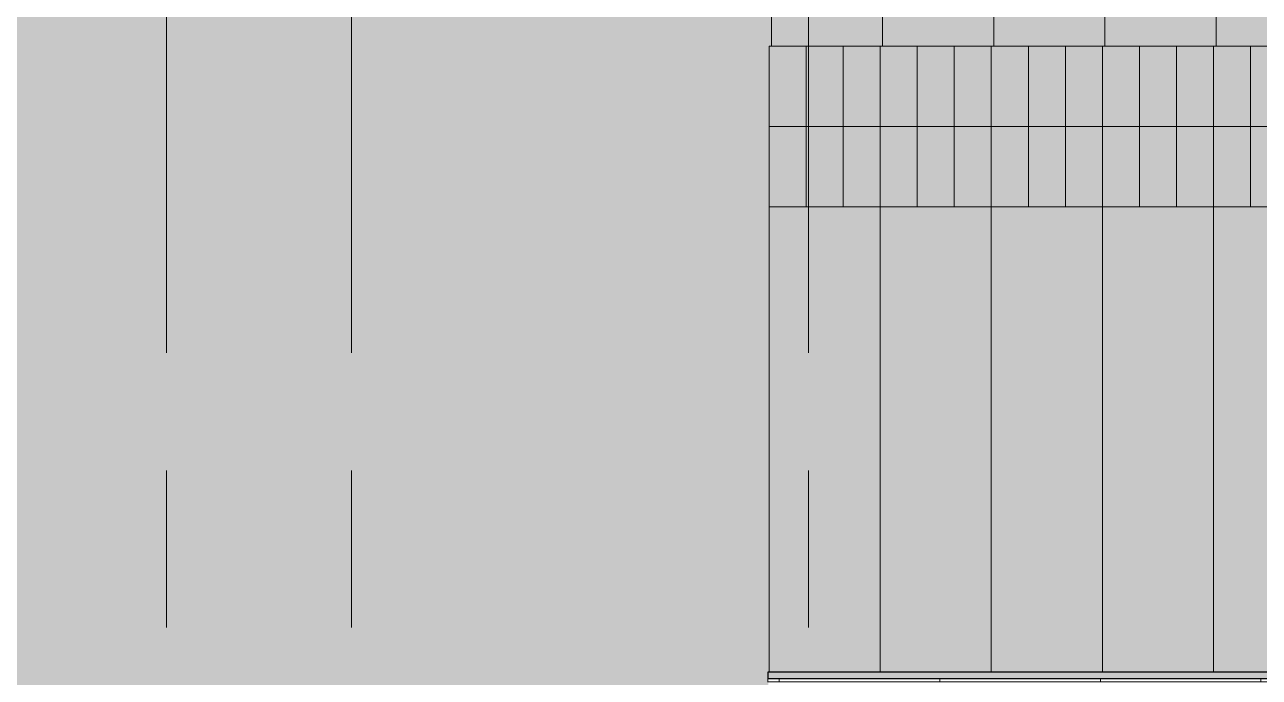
# Model space of a CAD drawing. Header units: millimetres. Extents: x -625 to 415037, y -3642 to 102118.
# Drawn here: x 164635 to 174632, y 15389 to 20672 of the extents above; entities that cross this region are included whole.
import ezdxf

# ---------------------------------------------------------------- set-up
doc = ezdxf.new("R2010")
doc.units = ezdxf.units.MM
doc.linetypes.add('Осевая', pattern=[6350, 1270, -952.5, 3175, -952.5])
doc.layers.add('A-AREA-PATT-1', color=7, linetype='Continuous', lineweight=5, true_color=0xa5bae0, transparency=1)
for name, color, linetype, lineweight in [('A-WALL', 7, 'Continuous', 5), ('A-WALL-2', 7, 'Continuous', 30), ('A-WALL-PATT', 7, 'Continuous', 5), ('S-STRS', 7, 'Continuous', 9), ('S-STRS-ANNO', 7, 'Continuous', 5), ('Оси-2', 7, 'Осевая', 9)]:
    doc.layers.add(name, color=color, linetype=linetype, lineweight=lineweight)
doc.layers.add('S-STRS-1', color=7, linetype='Continuous', lineweight=9, true_color=0xeef6ff)

# ---------------------------------------------------------------- blocks, each defined once
blk = doc.blocks.new('Перекрытия 3 - Перекрытия 4-20977624-Объем проектирования 2 этажа')
at = {"layer": 'S-STRS-1'}
for points in [[(21910, 20500), (22810, 20500), (22810, 26270.4), (21910, 26270.4), (21910, 21105.5)], [(23390, 20500), (23710, 20500), (23710, 26270.4), (22810, 26270.4), (22810, 20500)], [(24590, 20500), (24610, 20500), (24610, 26270.4), (23710, 26270.4), (23710, 20500), (24290, 20500)], [(25510, 20500), (25510, 26270.4), (24610, 26270.4), (24610, 20500), (25490, 20500)], [(26390, 20500), (26410, 20500), (26410, 26270.4), (25510, 26270.4), (25510, 20500), (26090, 20500)], [(27290, 20500), (27310, 20500), (27310, 26270.4), (26410, 26270.4), (26410, 20500), (26990, 20500)], [(28190, 20500), (28210, 20500), (28210, 26270.4), (27310, 26270.4), (27310, 20500), (27890, 20500)], [(28210, 20500), (29110, 20500), (29110, 26270.4), (28210, 26270.4), (28210, 21105.5)], [(29690, 20500), (30010, 20500), (30010, 26270.4), (29110, 26270.4), (29110, 20500)]]:
    blk.add_hatch(color=256, dxfattribs=at).paths.add_polyline_path(points)
h = blk.add_hatch(color=256, dxfattribs=at)
h.paths.add_polyline_path([(30449, 20500), (30449, 22000), (30010, 22000), (30010, 20500)])
h.paths.add_polyline_path([(30449, 22600), (30449, 26270.4), (30010, 26270.4), (30010, 22600)])
at = {"layer": 'S-STRS'}
for p, q in [((21910, 26270.4), (21910, 20500)), ((22810, 20500), (22810, 26270.4)), ((23710, 20500), (23710, 26270.4)), ((24610, 20500), (24610, 26270.4)), ((25510, 20500), (25510, 26270.4)), ((26410, 20500), (26410, 26270.4)), ((27310, 20500), (27310, 26270.4)), ((28210, 20500), (28210, 26270.4)), ((29110, 20500), (29110, 26270.4)), ((30010, 22600), (30010, 26270.4)), ((30010, 20500), (30010, 22000)), ((22490, 20500), (21910, 20500)), ((23390, 20500), (22810, 20500)), ((24290, 20500), (23710, 20500)), ((25190, 20500), (24610, 20500)), ((26090, 20500), (25510, 20500)), ((26990, 20500), (26410, 20500)), ((27890, 20500), (27310, 20500)), ((28790, 20500), (28210, 20500)), ((29690, 20500), (29110, 20500)), ((30449, 20500), (30010, 20500))]:
    blk.add_line(p, q, dxfattribs=at)
blk = doc.blocks.new('Перекрытия 2 - Перекрытия 4-32990152-Объем проектирования 2 этажа')
at = {"layer": 'S-STRS-1'}
for points in [[(21910, 15410.8), (22810, 15410.8), (22810, 19180), (21910, 19180), (21910, 16983.3)], [(22810, 15410.8), (23710, 15410.8), (23710, 19180), (22810, 19180), (22810, 16983.3)], [(23710, 15410.8), (24610, 15410.8), (24610, 19180), (23710, 19180), (23710, 16983.3)], [(24610, 15410.8), (25510, 15410.8), (25510, 19180), (24610, 19180), (24610, 16983.3)], [(26410, 15410.8), (26410, 19180), (25510, 19180), (25510, 15410.8)], [(27310, 15410.8), (27310, 19180), (26410, 19180), (26410, 15410.8)], [(28210, 15410.8), (28210, 19180), (27310, 19180), (27310, 15410.8)], [(28318.7, 15410.8), (29110, 15410.8), (29110, 19180), (28210, 19180), (28210, 15410.8)], [(29764.2, 15410.8), (30010, 15410.8), (30010, 19180), (29110, 19180), (29110, 15410.8)], [(30010, 15410.8), (30610, 15410.8), (30610, 17830), (30030, 17830), (30030, 18430), (30610, 18430), (30610, 19180), (30010, 19180), (30010, 16983.3)]]:
    blk.add_hatch(color=256, dxfattribs=at).paths.add_polyline_path(points)
at = {"layer": 'S-STRS'}
for p, q in [((21910, 19180), (22510, 19180)), ((21910, 19180), (21910, 15410.8)), ((22810, 19180), (23410, 19180)), ((22810, 15410.8), (22810, 19180)), ((23710, 19180), (24310, 19180)), ((23710, 15410.8), (23710, 19180)), ((24610, 19180), (25210, 19180)), ((24610, 15410.8), (24610, 19180)), ((25510, 19180), (26110, 19180)), ((25510, 15410.8), (25510, 19180)), ((26410, 19180), (27010, 19180)), ((26410, 15410.8), (26410, 19180)), ((27310, 19180), (27910, 19180)), ((27310, 15410.8), (27310, 19180)), ((28210, 19180), (28810, 19180)), ((28210, 15410.8), (28210, 19180)), ((29110, 19180), (29710, 19180)), ((29110, 15410.8), (29110, 19180)), ((30010, 19180), (30610, 19180)), ((30010, 15410.8), (30010, 19180)), ((30610, 18430), (30610, 19180)), ((30610, 15410.8), (30610, 17830))]:
    blk.add_line(p, q, dxfattribs=at)
blk = doc.blocks.new('Стены наклон_ амфитеатр - Стены наклон_ амфитеатр-32992696-Объем проектирования 2 этажа')
at = {"layer": 'A-WALL-PATT'}
h = blk.add_hatch(dxfattribs=at)
h.set_pattern_fill('FP_220', color=256, style=0, pattern_type=2)
h.set_pattern_definition([(0, (26444.5, 15393.4), (0, 246.1), []), (90, (26444.5, 15393.4), (-1300, 8e-14), [])])
h.paths.add_polyline_path([(28298.7, 15353.9), (31010, 15353.9), (31010, 15380.7), (21879, 15380.7), (21879, 15353.9), (28190, 15353.9)])
h = blk.add_hatch(dxfattribs=at)
h.set_pattern_fill('FP_219', color=256, style=0, pattern_type=2)
h.set_pattern_definition([(180, (26444.5, 15352), (-4e-13, -3050), []), (270, (26444.5, 15352), (1300, 8e-14), [])])
h.paths.add_polyline_path([(21879, 15350), (31010, 15350), (31010, 15353.9), (21879, 15353.9)])
at = {"layer": 'A-WALL'}
for p, q in [((21879, 15353.9), (21879, 15380.7)), ((21879, 15350), (21879, 15353.9)), ((31010, 15353.9), (21879, 15353.9))]:
    blk.add_line(p, q, dxfattribs=at)
at = {"layer": 'A-WALL-2'}
for p, q in [((31041, 15430.8), (21879, 15430.8)), ((21879, 15430.8), (21879, 15380.7)), ((31041, 15350), (31041, 15430.8)), ((21879, 15380.7), (31010, 15380.7)), ((31010, 15380.7), (31010, 15350)), ((31010, 15350), (31041, 15350))]:
    blk.add_line(p, q, dxfattribs=at)

msp = doc.modelspace()

# ---------------------------------------------------------------- hatches: boundary and pattern name
at = {"layer": 'A-AREA-PATT-1'}
h = msp.add_hatch(color=256, dxfattribs=at)
h.paths.add_polyline_path([(170888.2, 13759.1), (171341.6, 13759.1), (171341.6, 13999.1), (169002.6, 13999.1), (169002.6, 13759.1), (170661.6, 13759.1)])
h.paths.add_polyline_path([(170656.6, 14979.1), (170661.6, 14979.1), (170661.6, 15089.1), (170656.6, 15089.1), (170656.6, 15349.1), (170651.1, 15349.1), (170651.1, 15379.7), (177322.1, 15379.7), (177322.1, 15429.9), (170662.1, 15429.9), (170662.1, 20499.1), (170682.1, 20499.1), (170682.1, 26269.4), (177322.1, 26269.4), (177322.1, 26344.6), (170656.6, 26344.6), (170656.6, 26853.6), (168987.6, 26853.6), (168987.6, 26480.7), (167507.9, 26480.7), (167507.9, 26273.6), (166856.9, 26273.6), (166855.3, 26478.6), (163552.6, 26478.6), (163552.1, 24658.6), (162482.1, 24658.6), (162482.4, 22225.6), (163107.6, 22225.6), (163107.6, 21573.6), (162482.1, 21573.6), (162482.4, 18483.6), (163107.6, 18483.6), (163107.6, 17825.6), (162482.1, 17825.6), (162483.9, 15224.6), (169002.6, 15224.6), (169002.6, 15202.5), (170651.1, 15200.7), (170651.1, 15199.1), (169002.6, 15199.1), (169002.6, 14979.1), (169843.5, 14979.1)])
at = {"layer": 'S-STRS-1'}
for points in [[(170682.1, 19199.1), (170962.1, 19199.1), (170962.1, 20499.1), (170662.1, 20499.1), (170662.1, 19199.1)], [(171262.1, 19199.1), (171262.1, 20499.1), (170962.1, 20499.1), (170962.1, 19199.1)], [(171262.1, 19199.1), (171562.1, 19199.1), (171562.1, 20499.1), (171262.1, 20499.1)], [(171582.1, 19199.1), (171862.1, 19199.1), (171862.1, 20499.1), (171562.1, 20499.1), (171562.1, 19199.1)], [(172162.1, 19199.1), (172162.1, 20499.1), (171862.1, 20499.1), (171862.1, 19199.1)], [(172162.1, 19199.1), (172462.1, 19199.1), (172462.1, 20499.1), (172162.1, 20499.1)], [(172482.1, 19199.1), (172762.1, 19199.1), (172762.1, 20499.1), (172462.1, 20499.1), (172462.1, 19199.1)], [(173062.1, 19199.1), (173062.1, 20499.1), (172762.1, 20499.1), (172762.1, 19199.1)], [(173062.1, 19199.1), (173362.1, 19199.1), (173362.1, 20499.1), (173062.1, 20499.1)], [(173382.1, 19199.1), (173662.1, 19199.1), (173662.1, 20499.1), (173362.1, 20499.1), (173362.1, 19199.1)], [(173962.1, 19199.1), (173962.1, 20499.1), (173662.1, 20499.1), (173662.1, 19199.1)], [(174262.1, 19199.1), (174262.1, 20499.1), (173962.1, 20499.1), (173962.1, 19199.1), (174179.9, 19199.1)], [(174282.1, 19199.1), (174562.1, 19199.1), (174562.1, 20499.1), (174262.1, 20499.1), (174262.1, 19199.1)], [(174862.1, 19199.1), (174862.1, 20499.1), (174562.1, 20499.1), (174562.1, 19199.1)]]:
    msp.add_hatch(color=256, dxfattribs=at).paths.add_polyline_path(points)

# ---------------------------------------------------------------- linework, layer by layer
at = {"layer": 'S-STRS'}
for p, q in [((170662.1, 20499.1), (170662.1, 19199.1)), ((170662.1, 20499.1), (170682.1, 20499.1)), ((170662.1, 20499.1), (170662.1, 19199.1)), ((170962.1, 20499.1), (170962.1, 19199.1)), ((170962.1, 20499.1), (170962.1, 19199.1)), ((171262.1, 20499.1), (171562.1, 20499.1)), ((171262.1, 20499.1), (171262.1, 19199.1)), ((171262.1, 20499.1), (171262.1, 19199.1)), ((171562.1, 20499.1), (171582.1, 20499.1)), ((171562.1, 20499.1), (171562.1, 19199.1)), ((171562.1, 20499.1), (171562.1, 19199.1)), ((171862.1, 20499.1), (171862.1, 19199.1)), ((171862.1, 20499.1), (171862.1, 19199.1)), ((172162.1, 20499.1), (172462.1, 20499.1)), ((172162.1, 20499.1), (172162.1, 19199.1)), ((172162.1, 20499.1), (172162.1, 19199.1)), ((172462.1, 20499.1), (172482.1, 20499.1)), ((172462.1, 20499.1), (172462.1, 19199.1)), ((172462.1, 20499.1), (172462.1, 19199.1)), ((172762.1, 20499.1), (172762.1, 19199.1)), ((172762.1, 20499.1), (172762.1, 19199.1)), ((173062.1, 20499.1), (173362.1, 20499.1)), ((173062.1, 20499.1), (173062.1, 19199.1)), ((173062.1, 20499.1), (173062.1, 19199.1)), ((173362.1, 20499.1), (173382.1, 20499.1)), ((173362.1, 20499.1), (173362.1, 19199.1)), ((173362.1, 20499.1), (173362.1, 19199.1)), ((173662.1, 20499.1), (173662.1, 19199.1)), ((173662.1, 20499.1), (173662.1, 19199.1)), ((173962.1, 20499.1), (174262.1, 20499.1)), ((173962.1, 20499.1), (173962.1, 19199.1)), ((173962.1, 20499.1), (173962.1, 19199.1)), ((174262.1, 20499.1), (174282.1, 20499.1)), ((174262.1, 20499.1), (174262.1, 19199.1)), ((174262.1, 20499.1), (174262.1, 19199.1)), ((174562.1, 20499.1), (174562.1, 19199.1)), ((174562.1, 20499.1), (174562.1, 19199.1)), ((171262.1, 19199.1), (171562.1, 19199.1)), ((172162.1, 19199.1), (172462.1, 19199.1)), ((173062.1, 19199.1), (173362.1, 19199.1)), ((173962.1, 19199.1), (174262.1, 19199.1))]:
    msp.add_line(p, q, dxfattribs=at)
at = {"layer": 'S-STRS-ANNO'}
for p, q in [((170662.1, 19849.1), (170962.1, 19849.1)), ((170962.1, 19849.1), (171262.1, 19849.1)), ((171262.1, 19849.1), (171562.1, 19849.1)), ((171562.1, 19849.1), (171862.1, 19849.1)), ((171862.1, 19849.1), (172162.1, 19849.1)), ((172162.1, 19849.1), (172462.1, 19849.1)), ((172462.1, 19849.1), (172762.1, 19849.1)), ((172762.1, 19849.1), (173062.1, 19849.1)), ((173062.1, 19849.1), (173362.1, 19849.1)), ((173362.1, 19849.1), (173662.1, 19849.1)), ((173662.1, 19849.1), (173962.1, 19849.1)), ((173962.1, 19849.1), (174262.1, 19849.1)), ((174262.1, 19849.1), (174562.1, 19849.1)), ((174562.1, 19849.1), (174862.1, 19849.1))]:
    msp.add_line(p, q, dxfattribs=at)
at = {"layer": 'Оси-2'}
for p, q in [((165782.1, 3093.7), (165782.1, 22398.1)), ((165782.1, 3092.8), (165782.1, 22397.1)), ((167282.1, 3093.7), (167282.1, 22398.1)), ((167282.1, 3092.8), (167282.1, 22397.1)), ((170982.1, 3093.7), (170982.1, 22398.1)), ((170982.1, 3092.8), (170982.1, 22397.1))]:
    msp.add_line(p, q, dxfattribs=at)

# ---------------------------------------------------------------- block references
at = {"layer": 'A-WALL'}
msp.add_blockref('Стены наклон_ амфитеатр - Стены наклон_ амфитеатр-32992696-Объем проектирования 2 этажа', (148772.1, -0.9), dxfattribs=at)
at = {"layer": 'S-STRS'}
for name, p in [('Перекрытия 3 - Перекрытия 4-20977624-Объем проектирования 2 этажа', (148772.1, -0.9)), ('Перекрытия 2 - Перекрытия 4-32990152-Объем проектирования 2 этажа', (148752.1, 19.1))]:
    msp.add_blockref(name, p, dxfattribs=at)

doc.saveas('drawing.dxf')
